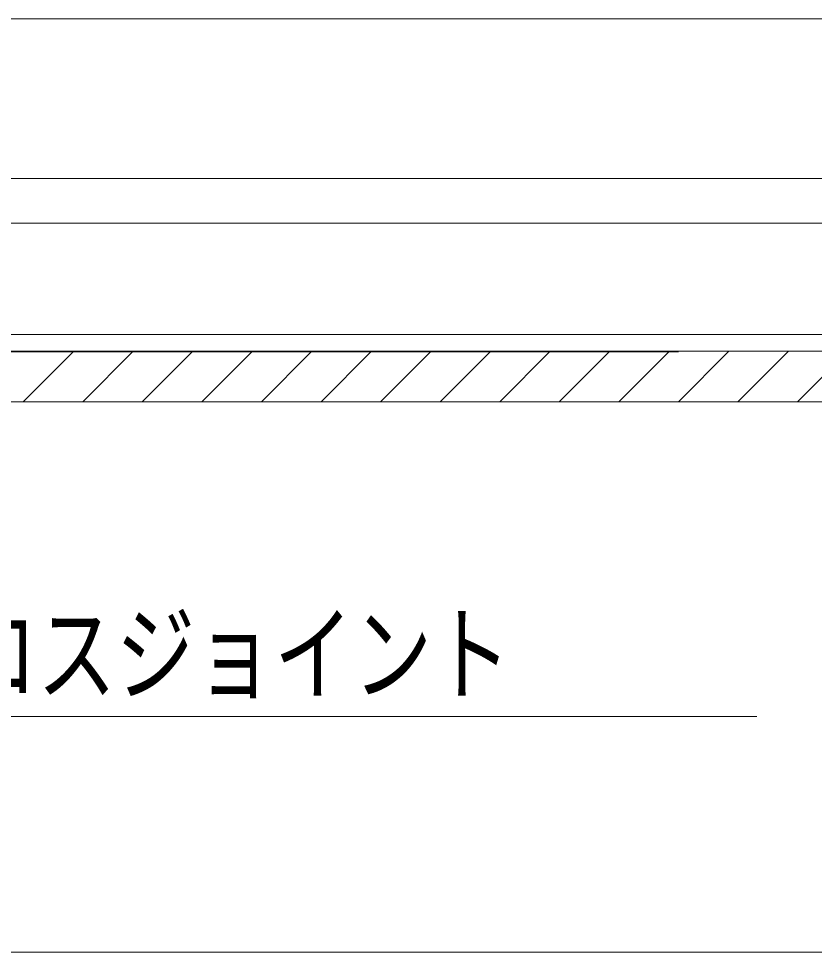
# Model space of a CAD drawing. Units: millimetres, scale not verified. Extents: x -205 to 205, y -142 to 142.
# Drawn here: x 108.21 to 127.1, y 9.5 to 31.68 of the extents above; entities that cross this region are included whole.
import ezdxf
from ezdxf.enums import TextEntityAlignment as Align

# ---------------------------------------------------------------- set-up
doc = ezdxf.new("R2010")
doc.units = ezdxf.units.MM
doc.header["$LTSCALE"] = 0.25
for name, color, linetype, lineweight in [('0-1_0-0 基本', 7, 'Continuous', 18), ('0-3_0-2 インサート', 7, 'Continuous', 18), ('F-2_F-1 レイアウト', 7, 'Continuous', 18)]:
    doc.layers.add(name, color=color, linetype=linetype, lineweight=lineweight)
doc.styles.add('ＭＳ ゴシック', font='')
doc.styles.get('ＭＳ ゴシック').set_extended_font_data('MS Gothic')

msp = doc.modelspace()

# ---------------------------------------------------------------- linework, layer by layer
at = {"layer": '0-1_0-0 基本'}
for p, q in [((92.6448, 31.6799), (129.6788, 31.6799)), ((92.5516, 27.8799), (158.1628, 27.8799)), ((92.5557, 26.8199), (129.7502, 26.8199)), ((128.1402, 24.1799), (94.5496, 24.1799)), ((158.1628, 23.7799), (77.1552, 23.7799)), ((123.8799, 23.765), (79.6225, 23.765)), ((108.3197, 22.5799), (109.5197, 23.7799)), ((109.7339, 22.5799), (110.9339, 23.7799)), ((111.1481, 22.5799), (112.3481, 23.7799)), ((112.5624, 22.5799), (113.7624, 23.7799)), ((113.9766, 22.5799), (115.1766, 23.7799)), ((115.3908, 22.5799), (116.5908, 23.7799)), ((116.805, 22.5799), (118.005, 23.7799)), ((118.2192, 22.5799), (119.4192, 23.7799)), ((119.6334, 22.5799), (120.8334, 23.7799)), ((121.0476, 22.5799), (122.2476, 23.7799)), ((122.4619, 22.5799), (123.6619, 23.7799)), ((123.8761, 22.5799), (125.0761, 23.7799)), ((125.2903, 22.5799), (126.4903, 23.7799)), ((126.7045, 22.5799), (127.9045, 23.7799)), ((158.1628, 22.5799), (77.1552, 22.5799))]:
    msp.add_line(p, q, dxfattribs=at)
at = {"layer": '0-3_0-2 インサート'}
msp.add_line((100.7081, 15.102), (125.736, 15.102), dxfattribs=at)
at = {"layer": 'F-2_F-1 レイアウト'}
msp.add_line((0.5, 9.5), (205, 9.5), dxfattribs=at)

# ---------------------------------------------------------------- texts
at = {"layer": '0-3_0-2 インサート', "style": 'ＭＳ ゴシック', "width": 0.75}
msp.add_text('ＤＨクロスジョイント', height=1.833, dxfattribs=at).set_placement((101.1495, 15.126), align=Align.BOTTOM_LEFT)

doc.saveas('drawing.dxf')
